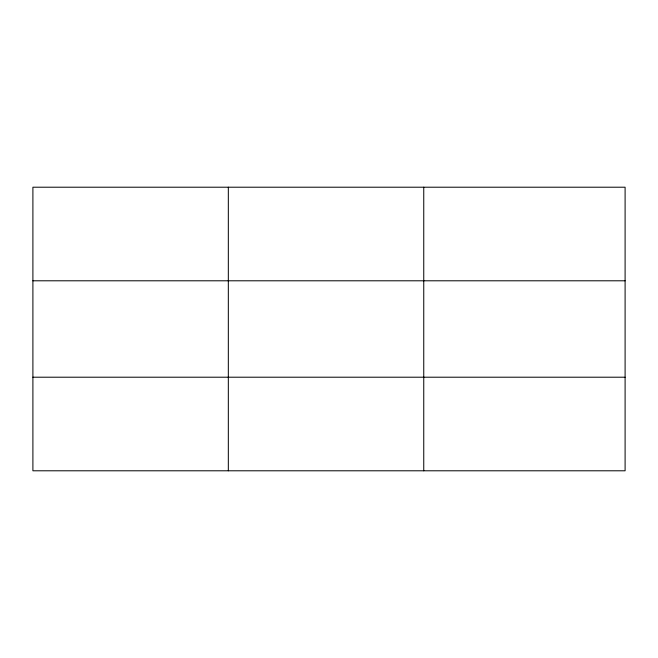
<?xml version="1.0" encoding="UTF-8"?>
<svg xmlns="http://www.w3.org/2000/svg" width="658" height="658" viewBox="0 0 658 658"><rect width="100%" height="100%" fill="white"/><g stroke="black" fill="none" stroke-linecap="round" stroke-linejoin="round"><path stroke-width="0.99" d="M228.326 187.209L228.326 470.791M423.752 187.209L423.752 470.791M625.1 377.207L625.1 470.791L32.9 470.791L32.9 187.209L625.1 187.209L625.1 377.207L32.9 377.207M32.9 280.793L625.1 280.793"/></g></svg>
